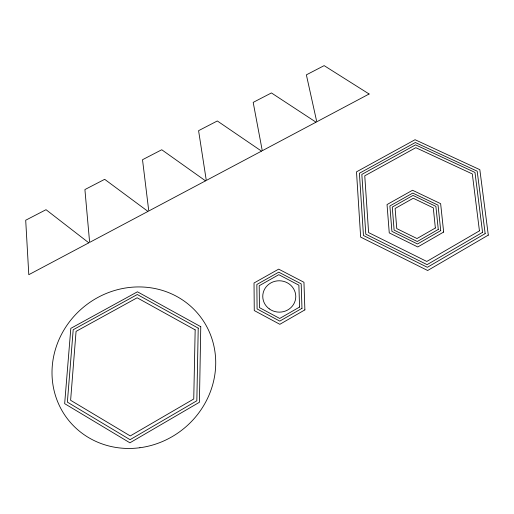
<?xml version="1.0" encoding="UTF-8"?>
<svg xmlns="http://www.w3.org/2000/svg" width="514" height="514" viewBox="0 0 514 514"><rect width="100%" height="100%" fill="white"/><g stroke="black" fill="none" stroke-linecap="round" stroke-linejoin="round"><path stroke-width="0.77" d="M200.768 326.698L199.419 402.256L129.907 442.811L64.661 403.657L70.816 328.362L137.437 291.804L200.768 326.698M198.224 328.138L196.836 400.772L130.061 439.682L67.373 402.128L73.2 329.731L137.302 294.516L198.224 328.138M195.166 329.866L193.746 398.992L130.254 435.936L70.617 400.29L76.066 331.376L137.142 297.779L195.166 329.866M485.165 233.607L427.352 267.306L363.456 235.502L359.408 173.25L415.325 142.519L477.185 171.181L485.165 233.607M488.3 235.11L427.661 270.505L360.648 237.095L356.498 171.849L415.055 139.718L479.832 169.678L488.3 235.11M479.44 230.857L426.793 261.465L368.602 232.598L364.754 175.814L415.82 147.679L472.315 173.931L479.44 230.857M482.562 232.354L427.095 264.646L365.801 234.185L361.837 174.413L415.55 144.864L474.975 172.428L482.562 232.354M443.659 232.039L417.779 246.958L389.259 232.893L387.036 204.566L412.53 190.257L440.633 203.672L443.659 232.039M435.358 228.01L417.002 238.547L396.769 228.621L395.112 208.478L413.269 198.25L433.289 207.855L435.358 228.01M299.559 307.07L279.725 318.468L259.442 307.61L259.204 285.733L278.8 274.688L298.878 285.174L299.559 307.07M438.281 229.43L417.272 241.509L394.122 230.124L392.253 207.097L413.012 195.423L435.885 206.377L438.281 229.43M301.975 308.349L279.777 321.115L257.09 308.946L256.846 284.486L278.749 272.163L301.185 283.863L301.975 308.349M440.723 230.613L417.503 243.983L391.912 231.384L389.882 205.947L412.793 193.071L438.044 205.15L440.723 230.613M304.879 309.884L279.847 324.302L254.263 310.559L254.025 282.996L278.684 269.137L303.954 282.289L304.879 309.884M88.813 242.833L28.797 274.694L25.7 220.23L46.022 209.699L88.813 242.833M147.981 211.415L89.629 242.396L84.906 189.563L104.676 179.322L147.981 211.415M205.529 180.857L148.771 210.991L142.513 159.719L161.749 149.754L205.529 180.857M261.523 151.129L206.3 180.446L198.584 130.672L217.319 120.97L261.523 151.129M316.033 122.184L262.275 150.73L253.184 102.389L271.431 92.938L316.033 122.184M369.11 94.004L316.765 121.799L306.37 74.845L324.148 65.631L369.11 94.004M269.22 308.85A16.512 15.683 3.1 0 0 295.634 298.589A16.512 15.683 3.1 0 0 272.947 281.935A16.512 15.683 3.1 0 0 269.22 308.85M139.904 447.733A83.808 78.732 -38.8 0 0 201.546 318.288A83.808 78.732 -38.8 0 0 60.151 337.075A83.808 78.732 -38.8 0 0 139.904 447.733"/></g></svg>
